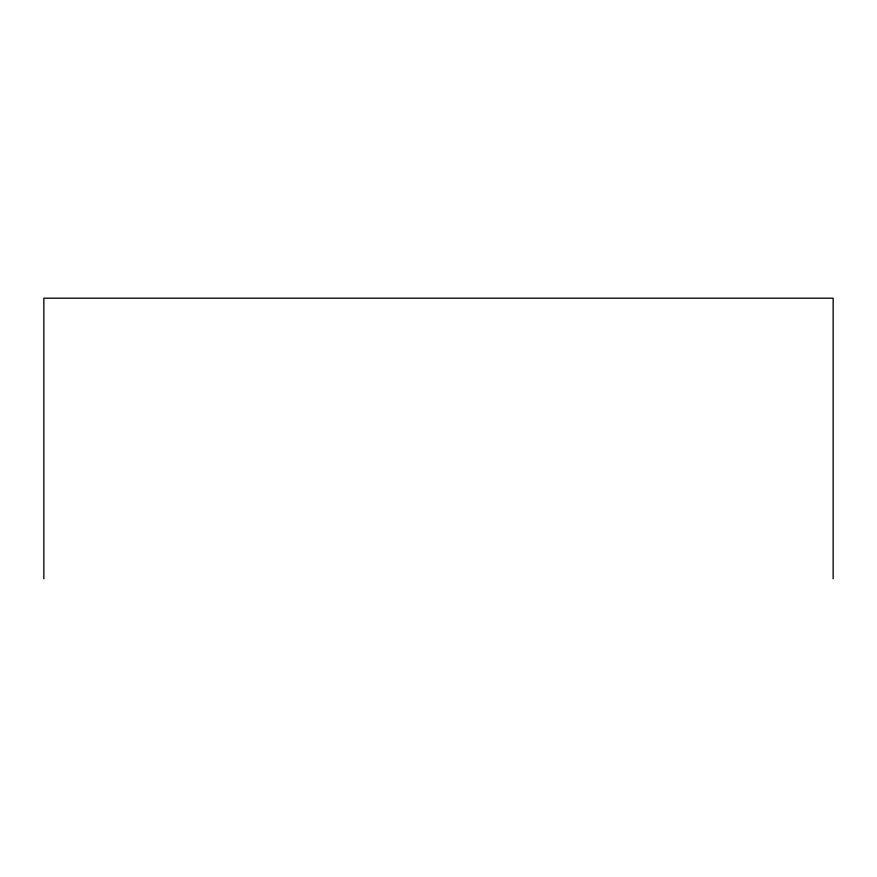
<?xml version="1.0" encoding="UTF-8"?>
<svg xmlns="http://www.w3.org/2000/svg" width="877" height="877" viewBox="0 0 877 877"><rect width="100%" height="100%" fill="white"/><g stroke="black" fill="none" stroke-linecap="round" stroke-linejoin="round"><path stroke-width="1.32" d="M833.15 578.798L833.15 298.202L43.85 298.202L43.85 578.798"/></g></svg>
